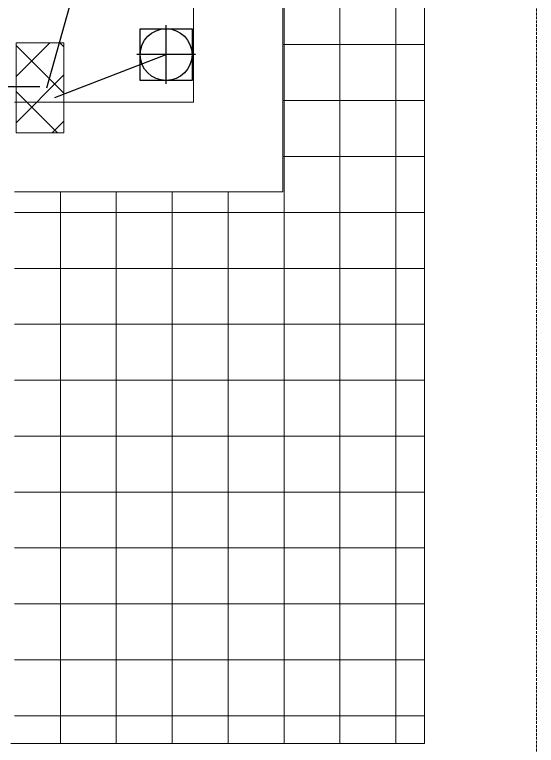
# Model space of a CAD drawing. Header units: inches. Extents: x 112 to 4169, y -2569 to 841.
# Drawn here: x 839.1 to 909.1, y 241.1 to 339.1 of the extents above; entities that cross this region are included whole.
import ezdxf

# ---------------------------------------------------------------- set-up
doc = ezdxf.new("R2010")
doc.units = ezdxf.units.IN
doc.header["$MEASUREMENT"] = 0
doc.linetypes.add('DASH', pattern=[0.35, 0.25, -0.1])
doc.layers.add('Cables', color=7, linetype='Continuous')
doc.layers.add('Lights', color=7, linetype='Continuous')
for name, color, linetype, lineweight in [('HACTH', 8, 'Continuous', 9), ('Porch', 90, 'Continuous', 15), ('railing', 232, 'Continuous', 15), ('Stair', 86, 'Continuous', 18), ('Switchboard', 30, 'Continuous', 13)]:
    doc.layers.add(name, color=color, linetype=linetype, lineweight=lineweight)

msp = doc.modelspace()

# ---------------------------------------------------------------- hatches: boundary and pattern name
at = {"layer": 'HACTH', "ltscale": 10}
h = msp.add_hatch(dxfattribs=at)
h.set_pattern_fill('ANSI37', color=256, scale=60, angle=45, style=0)
h.set_pattern_definition([(90, (-138384.7415, -171144.917), (-7.5, 1e-15), []), (180, (-138384.7415, -171144.917), (-1e-15, -7.5), [])])
h.paths.add_polyline_path([(894.127, 650.374), (839.116, 650.374), (170.116, 650.374), (170.116, 595.363), (230.116, 595.363), (242.116, 595.363), (349.116, 595.363), (349.116, 631.374), (493.116, 631.374), (493.116, 595.363), (499.116, 595.363), (499.116, 613.363), (569.116, 613.363), (569.116, 595.363), (593.116, 595.363), (593.116, 613.363), (663.116, 613.363), (663.116, 595.363), (673.116, 595.363), (728.116, 595.363), (728.116, 613.363), (798.116, 613.363), (798.116, 595.363), (827.116, 595.363), (839.116, 595.363), (839.116, 583.363), (839.116, 576.363), (857.116, 576.363), (857.116, 506.363), (839.116, 506.363), (839.116, 480.363), (857.116, 480.363), (857.116, 415.363), (875.127, 415.363), (875.127, 315.363), (839.116, 315.363), (839.116, 301.363), (839.116, 241.363), (894.127, 241.363)])
h.paths.add_polyline_path([(230.116, 576.374), (230.116, 583.363), (230.116, 590.363), (170.116, 590.363), (170.116, 391.363), (230.116, 391.363), (230.116, 421.374), (212.116, 421.374), (194.106, 421.374), (194.106, 523.374), (230.116, 523.374)], flags=17)
at = {"layer": 'Switchboard'}
h = msp.add_hatch(dxfattribs=at)
h.set_pattern_fill('ANSI37', color=256, scale=35, angle=90)
h.set_pattern_definition([(135, (1280.715, 60.656), (-3.093592, -3.093592), []), (225, (1280.715, 60.656), (3.093592, -3.093592), [])])
h.paths.add_polyline_path([(839.329, 323.255), (845.738, 323.255), (845.738, 335.316), (839.329, 335.316)])

# ---------------------------------------------------------------- linework, layer by layer
at = {"layer": 'Cables', "color": 3}
for p, q in [((843.452, 329.287), (859.446, 386.583)), ((844.506, 328.001), (859.446, 333.752))]:
    msp.add_line(p, q, dxfattribs=at)
at = {"layer": 'Cables', "color": 1}
msp.add_line((842.519, 329.436), (621.565, 329.436), dxfattribs=at)
at = {"layer": 'Lights', "color": 40}
for p, q in [((859.446, 329.812), (859.446, 337.692)), ((863.386, 333.758), (855.506, 333.745))]:
    msp.add_line(p, q, dxfattribs=at)
at = {"layer": 'Lights'}
msp.add_lwpolyline([(855.97, 337.228), (862.922, 337.228), (862.922, 330.275), (855.97, 330.275)], close=True, dxfattribs=at)
msp.add_circle((859.446, 333.752), 3.476, dxfattribs=at)
at = {"layer": 'Porch', "linetype": 'DASH', "ltscale": 1.5}
msp.add_lwpolyline([(839.116, 391.363), (909.127, 391.363), (909.127, 223.363), (839.116, 223.363)], dxfattribs=at)
at = {"layer": 'railing', "ltscale": 20}
msp.add_lwpolyline([(370.116, 650.374), (170.116, 650.374), (170.116, 595.363), (170.116, 650.374), (839.116, 650.374), (894.127, 650.374), (894.127, 241.363), (838.616, 241.363)], dxfattribs=at)
at = {"layer": 'Stair', "linetype": 'Continuous', "ltscale": 10}
for points in [[(839.127, 415.363), (875.127, 415.363), (875.127, 315.363), (839.116, 315.363)], [(839.127, 403.363), (863.127, 403.363), (863.127, 327.363), (839.116, 327.363)]]:
    msp.add_lwpolyline(points, dxfattribs=at)
at = {"layer": 'Switchboard'}
msp.add_lwpolyline([(845.738, 323.255), (845.738, 335.316), (839.329, 335.316), (839.329, 323.255)], close=True, dxfattribs=at)

doc.saveas('drawing.dxf')
